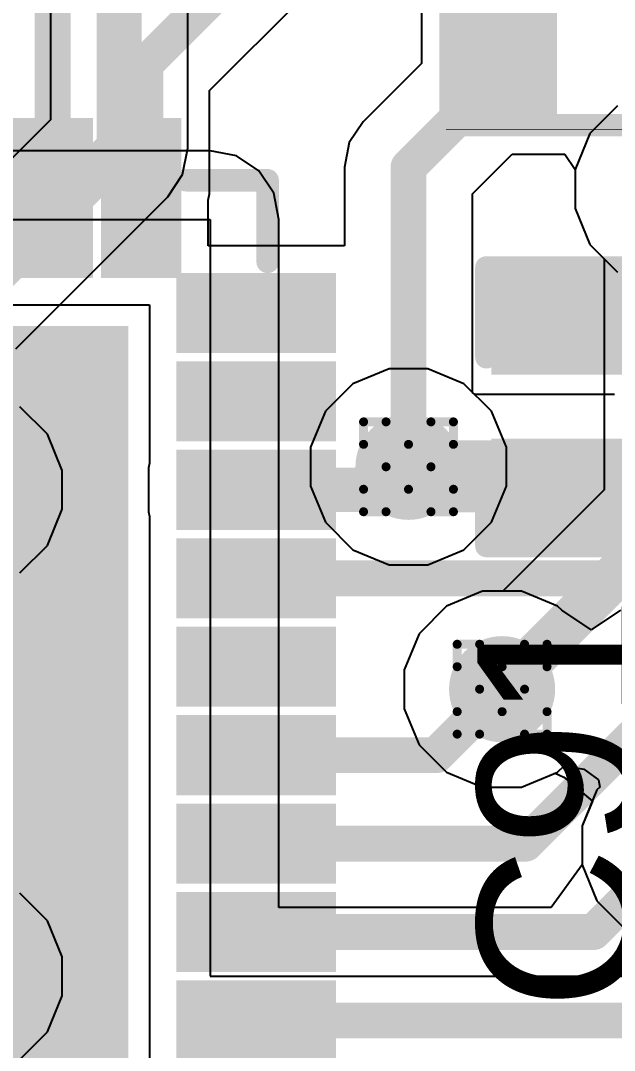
# Model space of a CAD drawing. Header units: inches. Extents: x -11 to 5379, y 0 to 5429.
# Drawn here: x 205.27 to 208.63, y 40.44 to 46.26 of the extents above; entities that cross this region are included whole.
import ezdxf

# ---------------------------------------------------------------- set-up
doc = ezdxf.new("R2010")
doc.units = ezdxf.units.IN
for name, color, linetype in [('Bottom Layer', 5, 'Continuous'), ('Drill Drawing', 1, 'Continuous'), ('GND', 16, 'Continuous'), ('PWR', 76, 'Continuous'), ('Top Layer', 1, 'Continuous'), ('Top Overlay', 2, 'Continuous'), ('Top Paste', 8, 'Continuous'), ('Top Solder', 216, 'Continuous'), ('Via Holes', 16, 'Continuous')]:
    doc.layers.add(name, color=color, linetype=linetype)
doc.styles.add('Arial', font='', dxfattribs={"height": 0.2})
doc.styles.get('Arial').set_extended_font_data('Arial')

# ---------------------------------------------------------------- blocks, each defined once
blk = doc.blocks.new('QFN_64_EP_9_9__155')
at = {"layer": 'Top Layer'}
for points in [[(3.575, -3.575), (-3.575, -3.575), (-3.575, 3.575), (3.575, 3.575)], [(-4.75, 0.375), (-4.05, 0.375), (-4.05, 0.125), (-4.75, 0.125)], [(-4.75, -0.125), (-4.05, -0.125), (-4.05, -0.375), (-4.75, -0.375)], [(-4.75, -0.625), (-4.05, -0.625), (-4.05, -0.875), (-4.75, -0.875)], [(-4.75, -1.125), (-4.05, -1.125), (-4.05, -1.375), (-4.75, -1.375)], [(-4.75, -1.625), (-4.05, -1.625), (-4.05, -1.875), (-4.75, -1.875)], [(-4.75, -2.125), (-4.05, -2.125), (-4.05, -2.375), (-4.75, -2.375)], [(-4.75, -2.625), (-4.05, -2.625), (-4.05, -2.875), (-4.75, -2.875)], [(-4.75, -3.125), (-4.05, -3.125), (-4.05, -3.375), (-4.75, -3.375)], [(-4.75, -3.625), (-4.05, -3.625), (-4.05, -3.875), (-4.75, -3.875)], [(-3.625, -4.05), (-3.625, -4.75), (-3.875, -4.75), (-3.875, -4.05)], [(-3.125, -4.05), (-3.125, -4.75), (-3.375, -4.75), (-3.375, -4.05)]]:
    blk.add_hatch(color=1, dxfattribs=at).paths.add_polyline_path(points)
at = {"layer": 'Top Paste'}
for points in [[(3.575, -3.575), (-3.575, -3.575), (-3.575, 3.575), (3.575, 3.575)], [(-4.75, 0.375), (-4.05, 0.375), (-4.05, 0.125), (-4.75, 0.125)], [(-4.75, -0.125), (-4.05, -0.125), (-4.05, -0.375), (-4.75, -0.375)], [(-4.75, -0.625), (-4.05, -0.625), (-4.05, -0.875), (-4.75, -0.875)], [(-4.75, -1.125), (-4.05, -1.125), (-4.05, -1.375), (-4.75, -1.375)], [(-4.75, -1.625), (-4.05, -1.625), (-4.05, -1.875), (-4.75, -1.875)], [(-4.75, -2.125), (-4.05, -2.125), (-4.05, -2.375), (-4.75, -2.375)], [(-4.75, -2.625), (-4.05, -2.625), (-4.05, -2.875), (-4.75, -2.875)], [(-4.75, -3.125), (-4.05, -3.125), (-4.05, -3.375), (-4.75, -3.375)], [(-4.75, -3.625), (-4.05, -3.625), (-4.05, -3.875), (-4.75, -3.875)], [(-3.625, -4.05), (-3.625, -4.75), (-3.875, -4.75), (-3.875, -4.05)], [(-3.125, -4.05), (-3.125, -4.75), (-3.375, -4.75), (-3.375, -4.05)]]:
    blk.add_hatch(color=8, dxfattribs=at).paths.add_polyline_path(points)
at = {"layer": 'Top Solder'}
for points in [[(3.6766, -3.6766), (-3.6766, -3.6766), (-3.6766, 3.6766), (3.6766, 3.6766)], [(-4.8516, 0.4766), (-3.9484, 0.4766), (-3.9484, 0.0234), (-4.8516, 0.0234)], [(-4.8516, -0.0234), (-3.9484, -0.0234), (-3.9484, -0.4766), (-4.8516, -0.4766)], [(-4.8516, -0.5234), (-3.9484, -0.5234), (-3.9484, -0.9766), (-4.8516, -0.9766)], [(-4.8516, -1.0234), (-3.9484, -1.0234), (-3.9484, -1.4766), (-4.8516, -1.4766)], [(-4.8516, -1.5234), (-3.9484, -1.5234), (-3.9484, -1.9766), (-4.8516, -1.9766)], [(-4.8516, -2.0234), (-3.9484, -2.0234), (-3.9484, -2.4766), (-4.8516, -2.4766)], [(-4.8516, -2.5234), (-3.9484, -2.5234), (-3.9484, -2.9766), (-4.8516, -2.9766)], [(-4.8516, -3.0234), (-3.9484, -3.0234), (-3.9484, -3.4766), (-4.8516, -3.4766)], [(-4.8516, -3.5234), (-3.9484, -3.5234), (-3.9484, -3.9766), (-4.8516, -3.9766)], [(-3.5234, -3.9484), (-3.5234, -4.8516), (-3.9766, -4.8516), (-3.9766, -3.9484)], [(-3.0234, -3.9484), (-3.0234, -4.8516), (-3.4766, -4.8516), (-3.4766, -3.9484)]]:
    blk.add_hatch(color=216, dxfattribs=at).paths.add_polyline_path(points)
at = {"layer": 'Top Overlay'}
for points in [[(-4.465, -4.0386, 0.127, 0.127, 0), (-4.465, -4.5, 0.127, 0.127, 0)], [(-4.0036, -4.5, 0.127, 0.127, 0), (-4.465, -4.5, 0.127, 0.127, 0)]]:
    blk.add_lwpolyline(points, format="xyseb", dxfattribs=at)
for points in [[(-4.4967, -4.0386, 0.0635, 0.0635, 1), (-4.4332, -4.0386, 0.0635, 0.0635, 1)], [(-4.4967, -4.5, 0.0635, 0.0635, 1), (-4.4332, -4.5, 0.0635, 0.0635, 1)], [(-4.4967, -4.5, 0.0635, 0.0635, 1), (-4.4332, -4.5, 0.0635, 0.0635, 1)], [(-4.0353, -4.5, 0.0635, 0.0635, 1), (-3.9718, -4.5, 0.0635, 0.0635, 1)]]:
    blk.add_lwpolyline(points, format="xyseb", close=True, dxfattribs=at)
blk = doc.blocks.new('R___0402_275')
at = {"layer": 'Top Layer'}
for points in [[(-0.6985, -0.3175), (-0.6985, 0.3175), (-0.2413, 0.3175), (-0.2413, -0.3175)], [(0.2413, -0.3175), (0.2413, 0.3175), (0.6985, 0.3175), (0.6985, -0.3175)]]:
    blk.add_hatch(color=1, dxfattribs=at).paths.add_polyline_path(points)
at = {"layer": 'Top Paste'}
for points in [[(-0.6985, -0.3175), (-0.6985, 0.3175), (-0.2413, 0.3175), (-0.2413, -0.3175)], [(0.2413, -0.3175), (0.2413, 0.3175), (0.6985, 0.3175), (0.6985, -0.3175)]]:
    blk.add_hatch(color=8, dxfattribs=at).paths.add_polyline_path(points)
at = {"layer": 'Top Solder'}
for points in [[(-0.7535, -0.3725), (-0.7535, 0.3725), (-0.1863, 0.3725), (-0.1863, -0.3725)], [(0.1863, -0.3725), (0.1863, 0.3725), (0.7535, 0.3725), (0.7535, -0.3725)]]:
    blk.add_hatch(color=216, dxfattribs=at).paths.add_polyline_path(points)
at = {"layer": 'Top Overlay'}
for points in [[(-0.7874, -0.4064, 0.127, 0.127, 0), (-0.7874, 0.4064, 0.127, 0.127, 0)], [(-0.7874, 0.4064, 0.127, 0.127, 0), (0.7874, 0.4064, 0.127, 0.127, 0)], [(0.7874, -0.4064, 0.127, 0.127, 0), (0.7874, 0.4064, 0.127, 0.127, 0)], [(-0.7874, -0.4064, 0.127, 0.127, 0), (0.7874, -0.4064, 0.127, 0.127, 0)], [(-0.8128, -0.4318, 0.00323, 0.00323, 0), (0.8128, -0.4318, 0.00323, 0.00323, 0)]]:
    blk.add_lwpolyline(points, format="xyseb", dxfattribs=at)
for points in [[(-0.8191, 0.4064, 0.0635, 0.0635, 1), (-0.7556, 0.4064, 0.0635, 0.0635, 1)], [(-0.8191, 0.4064, 0.0635, 0.0635, 1), (-0.7556, 0.4064, 0.0635, 0.0635, 1)], [(0.7556, 0.4064, 0.0635, 0.0635, 1), (0.8191, 0.4064, 0.0635, 0.0635, 1)], [(0.7556, 0.4064, 0.0635, 0.0635, 1), (0.8191, 0.4064, 0.0635, 0.0635, 1)], [(-0.8191, -0.4064, 0.0635, 0.0635, 1), (-0.7556, -0.4064, 0.0635, 0.0635, 1)], [(-0.8191, -0.4064, 0.0635, 0.0635, 1), (-0.7556, -0.4064, 0.0635, 0.0635, 1)], [(0.7556, -0.4064, 0.0635, 0.0635, 1), (0.8191, -0.4064, 0.0635, 0.0635, 1)], [(0.7556, -0.4064, 0.0635, 0.0635, 1), (0.8191, -0.4064, 0.0635, 0.0635, 1)], [(-0.8136, -0.4318, 0.00161, 0.00161, 1), (-0.812, -0.4318, 0.00161, 0.00161, 1)], [(0.812, -0.4318, 0.00161, 0.00161, 1), (0.8136, -0.4318, 0.00161, 0.00161, 1)]]:
    blk.add_lwpolyline(points, format="xyseb", close=True, dxfattribs=at)
blk = doc.blocks.new('C___0402_639')
at = {"layer": 'Top Layer'}
for points in [[(-0.6985, -0.3175), (-0.6985, 0.3175), (-0.2413, 0.3175), (-0.2413, -0.3175)], [(0.2413, -0.3175), (0.2413, 0.3175), (0.6985, 0.3175), (0.6985, -0.3175)]]:
    blk.add_hatch(color=1, dxfattribs=at).paths.add_polyline_path(points)
at = {"layer": 'Top Paste'}
for points in [[(-0.6985, -0.3175), (-0.6985, 0.3175), (-0.2413, 0.3175), (-0.2413, -0.3175)], [(0.2413, -0.3175), (0.2413, 0.3175), (0.6985, 0.3175), (0.6985, -0.3175)]]:
    blk.add_hatch(color=8, dxfattribs=at).paths.add_polyline_path(points)
at = {"layer": 'Top Solder'}
for points in [[(-0.7585, -0.3775), (-0.7585, 0.3775), (-0.1813, 0.3775), (-0.1813, -0.3775)], [(0.1813, -0.3775), (0.1813, 0.3775), (0.7585, 0.3775), (0.7585, -0.3775)]]:
    blk.add_hatch(color=216, dxfattribs=at).paths.add_polyline_path(points)
at = {"layer": 'Top Overlay'}
for points in [[(-0.7874, 0.4064, 0.127, 0.127, 0), (-0.7874, -0.4064, 0.127, 0.127, 0)], [(-0.7874, 0.4064, 0.127, 0.127, 0), (-0.2794, 0.4064, 0.127, 0.127, 0)], [(0.2794, 0.4064, 0.127, 0.127, 0), (0.7874, 0.4064, 0.127, 0.127, 0)], [(0.7874, 0.4064, 0.127, 0.127, 0), (0.7874, -0.4064, 0.127, 0.127, 0)], [(-0.7874, -0.4064, 0.127, 0.127, 0), (-0.2794, -0.4064, 0.127, 0.127, 0)], [(0.2794, -0.4064, 0.127, 0.127, 0), (0.7874, -0.4064, 0.127, 0.127, 0)]]:
    blk.add_lwpolyline(points, format="xyseb", dxfattribs=at)
for points in [[(-0.8191, 0.4064, 0.0635, 0.0635, 1), (-0.7556, 0.4064, 0.0635, 0.0635, 1)], [(-0.8191, 0.4064, 0.0635, 0.0635, 1), (-0.7556, 0.4064, 0.0635, 0.0635, 1)], [(-0.3111, 0.4064, 0.0635, 0.0635, 1), (-0.2477, 0.4064, 0.0635, 0.0635, 1)], [(0.2477, 0.4064, 0.0635, 0.0635, 1), (0.3111, 0.4064, 0.0635, 0.0635, 1)], [(0.7556, 0.4064, 0.0635, 0.0635, 1), (0.8191, 0.4064, 0.0635, 0.0635, 1)], [(0.7556, 0.4064, 0.0635, 0.0635, 1), (0.8191, 0.4064, 0.0635, 0.0635, 1)], [(-0.8191, -0.4064, 0.0635, 0.0635, 1), (-0.7556, -0.4064, 0.0635, 0.0635, 1)], [(-0.8191, -0.4064, 0.0635, 0.0635, 1), (-0.7556, -0.4064, 0.0635, 0.0635, 1)], [(-0.3111, -0.4064, 0.0635, 0.0635, 1), (-0.2477, -0.4064, 0.0635, 0.0635, 1)], [(0.2477, -0.4064, 0.0635, 0.0635, 1), (0.3111, -0.4064, 0.0635, 0.0635, 1)], [(0.7556, -0.4064, 0.0635, 0.0635, 1), (0.8191, -0.4064, 0.0635, 0.0635, 1)], [(0.7556, -0.4064, 0.0635, 0.0635, 1), (0.8191, -0.4064, 0.0635, 0.0635, 1)]]:
    blk.add_lwpolyline(points, format="xyseb", close=True, dxfattribs=at)

msp = doc.modelspace()

# ---------------------------------------------------------------- hatches: boundary and pattern name
at = {"layer": 'Bottom Layer'}
h = msp.add_hatch(color=5, dxfattribs=at)
edge = h.paths.add_edge_path()
edge.add_arc((207.468, 43.7372), 0.3, 0, 360)
h = msp.add_hatch(color=5, dxfattribs=at)
edge = h.paths.add_edge_path()
edge.add_arc((207.9972, 42.48), 0.3, 0, 360)
at = {"layer": 'GND'}
h = msp.add_hatch(color=16, dxfattribs=at)
edge = h.paths.add_edge_path()
edge.add_arc((207.468, 43.7372), 0.3, 0, 360)
h = msp.add_hatch(color=16, dxfattribs=at)
edge = h.paths.add_edge_path()
edge.add_arc((207.9972, 42.48), 0.3, 0, 360)
at = {"layer": 'PWR'}
h = msp.add_hatch(color=76, dxfattribs=at)
edge = h.paths.add_edge_path()
edge.add_arc((207.468, 43.7372), 0.3, 0, 360)
h = msp.add_hatch(color=76, dxfattribs=at)
edge = h.paths.add_edge_path()
edge.add_arc((207.9972, 42.48), 0.3, 0, 360)
at = {"layer": 'Top Layer'}
h = msp.add_hatch(color=1, dxfattribs=at)
edge = h.paths.add_edge_path()
edge.add_arc((207.468, 43.7372), 0.3, 0, 360)
for points in [[(207.2267, 43.4801), (208.6322, 43.4801), (208.6322, 43.8864), (207.2267, 43.8864)], [(207.2322, 43.4821), (208.4935, 43.4821), (208.4935, 43.8864), (207.2322, 43.8864)], [(206.2567, 43.482), (208.3147, 43.482), (208.3147, 43.732), (206.2567, 43.732)]]:
    msp.add_hatch(color=1, dxfattribs=at).paths.add_polyline_path(points)
h = msp.add_hatch(color=1, dxfattribs=at)
edge = h.paths.add_edge_path()
edge.add_arc((207.9972, 42.48), 0.3, 0, 360)
at = {"layer": 'Via Holes'}
h = msp.add_hatch(color=7, dxfattribs=at)
edge = h.paths.add_edge_path()
edge.add_arc((207.468, 43.7372), 0.15, 0, 360)
h = msp.add_hatch(color=7, dxfattribs=at)
edge = h.paths.add_edge_path()
edge.add_arc((207.9972, 42.48), 0.15, 0, 360)

# ---------------------------------------------------------------- linework, layer by layer
at = {"layer": 'Bottom Layer'}
for p, q in [((205.4432, 46.476), (205.4432, 45.6986)), ((206.2202, 45.5377), (206.2202, 46.476)), ((208.6496, 45.7774), (208.4937, 45.6216)), ((205.4432, 45.6986), (204.8117, 45.0671)), ((208.4937, 45.6216), (208.4094, 45.418)), ((206.1906, 45.389), (206.2202, 45.5377)), ((208.4094, 45.418), (208.4094, 45.1976)), ((206.1064, 45.263), (206.1906, 45.389)), ((205.2473, 44.4039), (206.1064, 45.263)), ((208.4094, 45.1976), (208.4937, 44.994)), ((208.4937, 44.994), (208.5749, 44.9128)), ((208.5749, 44.9128), (208.5749, 43.6071)), ((207.3578, 44.2912), (207.1541, 44.2068)), ((207.5782, 44.2912), (207.3578, 44.2912)), ((207.7818, 44.2068), (207.5782, 44.2912)), ((207.1541, 44.2068), (206.9983, 44.051)), ((207.9376, 44.051), (207.7818, 44.2068)), ((206.9983, 44.051), (206.914, 43.8474)), ((208.022, 43.8474), (207.9376, 44.051)), ((206.914, 43.8474), (206.914, 43.627)), ((208.022, 43.627), (208.022, 43.8474)), ((206.914, 43.627), (206.9983, 43.4234)), ((207.9376, 43.4234), (208.022, 43.627)), ((208.5749, 43.6071), (208.0018, 43.034)), ((206.9983, 43.4234), (207.1541, 43.2675)), ((207.7818, 43.2675), (207.9376, 43.4234)), ((207.1541, 43.2675), (207.3578, 43.1832)), ((207.5782, 43.1832), (207.7818, 43.2675)), ((207.3578, 43.1832), (207.5782, 43.1832)), ((207.887, 43.034), (207.6834, 42.9496)), ((208.0018, 43.034), (207.887, 43.034)), ((207.6834, 42.9496), (207.5276, 42.7938)), ((207.5276, 42.7938), (207.4432, 42.5902)), ((207.4432, 42.5902), (207.4432, 42.3698)), ((207.4432, 42.3698), (207.5276, 42.1662)), ((207.5276, 42.1662), (207.6834, 42.0103)), ((208.311, 42.0103), (208.348, 42.0473)), ((208.348, 42.0473), (208.4591, 42.0282)), ((207.6834, 42.0103), (207.887, 41.926)), ((208.1074, 41.926), (208.311, 42.0103)), ((208.4591, 42.0282), (208.5418, 41.9675)), ((207.887, 41.926), (208.1074, 41.926)), ((208.5489, 41.9257), (208.5336, 41.9104)), ((208.5418, 41.9675), (208.5489, 41.9257)), ((208.5336, 41.9104), (208.4492, 41.7068)), ((208.4492, 41.7068), (208.4492, 41.4864)), ((208.4492, 41.4864), (208.5336, 41.2828)), ((208.5336, 41.2828), (208.6894, 41.1269))]:
    msp.add_line(p, q, dxfattribs=at)
for points in [[(205.8317, 45.5377, 0.254, 0.254, 0), (205.8317, 46.871, 0.254, 0.254, 0)], [(204.9726, 44.6786, 0.254, 0.254, 0), (205.8317, 45.5377, 0.254, 0.254, 0)], [(207.9972, 42.48, 0.254, 0.254, 0), (208.9634, 43.4462, 0.254, 0.254, 0)]]:
    msp.add_lwpolyline(points, format="xyseb", dxfattribs=at)
for points in [[(205.7682, 45.5377, 0.127, 0.127, 1), (205.8952, 45.5377, 0.127, 0.127, 1)], [(205.7682, 45.5377, 0.127, 0.127, 1), (205.8952, 45.5377, 0.127, 0.127, 1)], [(207.9337, 42.48, 0.127, 0.127, 1), (208.0607, 42.48, 0.127, 0.127, 1)]]:
    msp.add_lwpolyline(points, format="xyseb", close=True, dxfattribs=at)
at = {"layer": 'Drill Drawing'}
for points in [[(207.214, 43.8642, 0.0508, 0.0508, 0), (207.214, 43.9912, 0.0508, 0.0508, 0)], [(207.214, 43.9912, 0.0508, 0.0508, 0), (207.341, 43.9912, 0.0508, 0.0508, 0)], [(207.341, 43.9912, 0.0508, 0.0508, 0), (207.468, 43.8642, 0.0508, 0.0508, 0)], [(207.468, 43.8642, 0.0508, 0.0508, 0), (207.595, 43.9912, 0.0508, 0.0508, 0)], [(207.595, 43.9912, 0.0508, 0.0508, 0), (207.722, 43.9912, 0.0508, 0.0508, 0)], [(207.722, 43.8642, 0.0508, 0.0508, 0), (207.722, 43.9912, 0.0508, 0.0508, 0)], [(207.214, 43.8642, 0.0508, 0.0508, 0), (207.341, 43.7372, 0.0508, 0.0508, 0)], [(207.595, 43.7372, 0.0508, 0.0508, 0), (207.722, 43.8642, 0.0508, 0.0508, 0)], [(207.214, 43.6102, 0.0508, 0.0508, 0), (207.341, 43.7372, 0.0508, 0.0508, 0)], [(207.595, 43.7372, 0.0508, 0.0508, 0), (207.722, 43.6102, 0.0508, 0.0508, 0)], [(207.214, 43.4832, 0.0508, 0.0508, 0), (207.214, 43.6102, 0.0508, 0.0508, 0)], [(207.341, 43.4832, 0.0508, 0.0508, 0), (207.468, 43.6102, 0.0508, 0.0508, 0)], [(207.468, 43.6102, 0.0508, 0.0508, 0), (207.595, 43.4832, 0.0508, 0.0508, 0)], [(207.722, 43.4832, 0.0508, 0.0508, 0), (207.722, 43.6102, 0.0508, 0.0508, 0)], [(207.214, 43.4832, 0.0508, 0.0508, 0), (207.341, 43.4832, 0.0508, 0.0508, 0)], [(207.595, 43.4832, 0.0508, 0.0508, 0), (207.722, 43.4832, 0.0508, 0.0508, 0)], [(207.7432, 42.607, 0.0508, 0.0508, 0), (207.7432, 42.734, 0.0508, 0.0508, 0)], [(207.7432, 42.734, 0.0508, 0.0508, 0), (207.8702, 42.734, 0.0508, 0.0508, 0)], [(207.8702, 42.734, 0.0508, 0.0508, 0), (207.9972, 42.607, 0.0508, 0.0508, 0)], [(207.9972, 42.607, 0.0508, 0.0508, 0), (208.1242, 42.734, 0.0508, 0.0508, 0)], [(208.1242, 42.734, 0.0508, 0.0508, 0), (208.2512, 42.734, 0.0508, 0.0508, 0)], [(208.2512, 42.607, 0.0508, 0.0508, 0), (208.2512, 42.734, 0.0508, 0.0508, 0)], [(207.7432, 42.607, 0.0508, 0.0508, 0), (207.8702, 42.48, 0.0508, 0.0508, 0)], [(208.1242, 42.48, 0.0508, 0.0508, 0), (208.2512, 42.607, 0.0508, 0.0508, 0)], [(207.7432, 42.353, 0.0508, 0.0508, 0), (207.8702, 42.48, 0.0508, 0.0508, 0)], [(208.1242, 42.48, 0.0508, 0.0508, 0), (208.2512, 42.353, 0.0508, 0.0508, 0)], [(207.7432, 42.226, 0.0508, 0.0508, 0), (207.7432, 42.353, 0.0508, 0.0508, 0)], [(207.8702, 42.226, 0.0508, 0.0508, 0), (207.9972, 42.353, 0.0508, 0.0508, 0)], [(207.9972, 42.353, 0.0508, 0.0508, 0), (208.1242, 42.226, 0.0508, 0.0508, 0)], [(208.2512, 42.226, 0.0508, 0.0508, 0), (208.2512, 42.353, 0.0508, 0.0508, 0)], [(207.7432, 42.226, 0.0508, 0.0508, 0), (207.8702, 42.226, 0.0508, 0.0508, 0)], [(208.1242, 42.226, 0.0508, 0.0508, 0), (208.2512, 42.226, 0.0508, 0.0508, 0)]]:
    msp.add_lwpolyline(points, format="xyseb", dxfattribs=at)
for points in [[(207.2013, 43.9912, 0.0254, 0.0254, 1), (207.2267, 43.9912, 0.0254, 0.0254, 1)], [(207.2013, 43.9912, 0.0254, 0.0254, 1), (207.2267, 43.9912, 0.0254, 0.0254, 1)], [(207.3283, 43.9912, 0.0254, 0.0254, 1), (207.3537, 43.9912, 0.0254, 0.0254, 1)], [(207.3283, 43.9912, 0.0254, 0.0254, 1), (207.3537, 43.9912, 0.0254, 0.0254, 1)], [(207.5823, 43.9912, 0.0254, 0.0254, 1), (207.6077, 43.9912, 0.0254, 0.0254, 1)], [(207.5823, 43.9912, 0.0254, 0.0254, 1), (207.6077, 43.9912, 0.0254, 0.0254, 1)], [(207.7093, 43.9912, 0.0254, 0.0254, 1), (207.7347, 43.9912, 0.0254, 0.0254, 1)], [(207.7093, 43.9912, 0.0254, 0.0254, 1), (207.7347, 43.9912, 0.0254, 0.0254, 1)], [(207.2013, 43.8642, 0.0254, 0.0254, 1), (207.2267, 43.8642, 0.0254, 0.0254, 1)], [(207.2013, 43.8642, 0.0254, 0.0254, 1), (207.2267, 43.8642, 0.0254, 0.0254, 1)], [(207.4553, 43.8642, 0.0254, 0.0254, 1), (207.4807, 43.8642, 0.0254, 0.0254, 1)], [(207.4553, 43.8642, 0.0254, 0.0254, 1), (207.4807, 43.8642, 0.0254, 0.0254, 1)], [(207.7093, 43.8642, 0.0254, 0.0254, 1), (207.7347, 43.8642, 0.0254, 0.0254, 1)], [(207.7093, 43.8642, 0.0254, 0.0254, 1), (207.7347, 43.8642, 0.0254, 0.0254, 1)], [(207.3283, 43.7372, 0.0254, 0.0254, 1), (207.3537, 43.7372, 0.0254, 0.0254, 1)], [(207.3283, 43.7372, 0.0254, 0.0254, 1), (207.3537, 43.7372, 0.0254, 0.0254, 1)], [(207.5823, 43.7372, 0.0254, 0.0254, 1), (207.6077, 43.7372, 0.0254, 0.0254, 1)], [(207.5823, 43.7372, 0.0254, 0.0254, 1), (207.6077, 43.7372, 0.0254, 0.0254, 1)], [(207.2013, 43.6102, 0.0254, 0.0254, 1), (207.2267, 43.6102, 0.0254, 0.0254, 1)], [(207.2013, 43.6102, 0.0254, 0.0254, 1), (207.2267, 43.6102, 0.0254, 0.0254, 1)], [(207.4553, 43.6102, 0.0254, 0.0254, 1), (207.4807, 43.6102, 0.0254, 0.0254, 1)], [(207.4553, 43.6102, 0.0254, 0.0254, 1), (207.4807, 43.6102, 0.0254, 0.0254, 1)], [(207.7093, 43.6102, 0.0254, 0.0254, 1), (207.7347, 43.6102, 0.0254, 0.0254, 1)], [(207.7093, 43.6102, 0.0254, 0.0254, 1), (207.7347, 43.6102, 0.0254, 0.0254, 1)], [(207.2013, 43.4832, 0.0254, 0.0254, 1), (207.2267, 43.4832, 0.0254, 0.0254, 1)], [(207.2013, 43.4832, 0.0254, 0.0254, 1), (207.2267, 43.4832, 0.0254, 0.0254, 1)], [(207.3283, 43.4832, 0.0254, 0.0254, 1), (207.3537, 43.4832, 0.0254, 0.0254, 1)], [(207.3283, 43.4832, 0.0254, 0.0254, 1), (207.3537, 43.4832, 0.0254, 0.0254, 1)], [(207.5823, 43.4832, 0.0254, 0.0254, 1), (207.6077, 43.4832, 0.0254, 0.0254, 1)], [(207.5823, 43.4832, 0.0254, 0.0254, 1), (207.6077, 43.4832, 0.0254, 0.0254, 1)], [(207.7093, 43.4832, 0.0254, 0.0254, 1), (207.7347, 43.4832, 0.0254, 0.0254, 1)], [(207.7093, 43.4832, 0.0254, 0.0254, 1), (207.7347, 43.4832, 0.0254, 0.0254, 1)], [(207.7305, 42.734, 0.0254, 0.0254, 1), (207.7559, 42.734, 0.0254, 0.0254, 1)], [(207.7305, 42.734, 0.0254, 0.0254, 1), (207.7559, 42.734, 0.0254, 0.0254, 1)], [(207.8575, 42.734, 0.0254, 0.0254, 1), (207.8829, 42.734, 0.0254, 0.0254, 1)], [(207.8575, 42.734, 0.0254, 0.0254, 1), (207.8829, 42.734, 0.0254, 0.0254, 1)], [(208.1115, 42.734, 0.0254, 0.0254, 1), (208.1369, 42.734, 0.0254, 0.0254, 1)], [(208.1115, 42.734, 0.0254, 0.0254, 1), (208.1369, 42.734, 0.0254, 0.0254, 1)], [(208.2385, 42.734, 0.0254, 0.0254, 1), (208.2639, 42.734, 0.0254, 0.0254, 1)], [(208.2385, 42.734, 0.0254, 0.0254, 1), (208.2639, 42.734, 0.0254, 0.0254, 1)], [(207.7305, 42.607, 0.0254, 0.0254, 1), (207.7559, 42.607, 0.0254, 0.0254, 1)], [(207.7305, 42.607, 0.0254, 0.0254, 1), (207.7559, 42.607, 0.0254, 0.0254, 1)], [(207.9845, 42.607, 0.0254, 0.0254, 1), (208.0099, 42.607, 0.0254, 0.0254, 1)], [(207.9845, 42.607, 0.0254, 0.0254, 1), (208.0099, 42.607, 0.0254, 0.0254, 1)], [(208.2385, 42.607, 0.0254, 0.0254, 1), (208.2639, 42.607, 0.0254, 0.0254, 1)], [(208.2385, 42.607, 0.0254, 0.0254, 1), (208.2639, 42.607, 0.0254, 0.0254, 1)], [(207.8575, 42.48, 0.0254, 0.0254, 1), (207.8829, 42.48, 0.0254, 0.0254, 1)], [(207.8575, 42.48, 0.0254, 0.0254, 1), (207.8829, 42.48, 0.0254, 0.0254, 1)], [(208.1115, 42.48, 0.0254, 0.0254, 1), (208.1369, 42.48, 0.0254, 0.0254, 1)], [(208.1115, 42.48, 0.0254, 0.0254, 1), (208.1369, 42.48, 0.0254, 0.0254, 1)], [(207.7305, 42.353, 0.0254, 0.0254, 1), (207.7559, 42.353, 0.0254, 0.0254, 1)], [(207.7305, 42.353, 0.0254, 0.0254, 1), (207.7559, 42.353, 0.0254, 0.0254, 1)], [(207.9845, 42.353, 0.0254, 0.0254, 1), (208.0099, 42.353, 0.0254, 0.0254, 1)], [(207.9845, 42.353, 0.0254, 0.0254, 1), (208.0099, 42.353, 0.0254, 0.0254, 1)], [(208.2385, 42.353, 0.0254, 0.0254, 1), (208.2639, 42.353, 0.0254, 0.0254, 1)], [(208.2385, 42.353, 0.0254, 0.0254, 1), (208.2639, 42.353, 0.0254, 0.0254, 1)], [(207.7305, 42.226, 0.0254, 0.0254, 1), (207.7559, 42.226, 0.0254, 0.0254, 1)], [(207.7305, 42.226, 0.0254, 0.0254, 1), (207.7559, 42.226, 0.0254, 0.0254, 1)], [(207.8575, 42.226, 0.0254, 0.0254, 1), (207.8829, 42.226, 0.0254, 0.0254, 1)], [(207.8575, 42.226, 0.0254, 0.0254, 1), (207.8829, 42.226, 0.0254, 0.0254, 1)], [(208.1115, 42.226, 0.0254, 0.0254, 1), (208.1369, 42.226, 0.0254, 0.0254, 1)], [(208.1115, 42.226, 0.0254, 0.0254, 1), (208.1369, 42.226, 0.0254, 0.0254, 1)], [(208.2385, 42.226, 0.0254, 0.0254, 1), (208.2639, 42.226, 0.0254, 0.0254, 1)], [(208.2385, 42.226, 0.0254, 0.0254, 1), (208.2639, 42.226, 0.0254, 0.0254, 1)]]:
    msp.add_lwpolyline(points, format="xyseb", close=True, dxfattribs=at)
at = {"layer": 'GND'}
for p, q in [((208.6496, 45.7774), (208.4937, 45.6216)), ((208.4937, 45.6216), (208.4094, 45.418)), ((208.4094, 45.418), (208.4094, 45.1976)), ((208.4094, 45.1976), (208.4937, 44.994)), ((208.4937, 44.994), (208.6496, 44.8381)), ((207.3578, 44.2912), (207.1541, 44.2068)), ((207.5782, 44.2912), (207.3578, 44.2912)), ((207.7818, 44.2068), (207.5782, 44.2912)), ((207.1541, 44.2068), (206.9983, 44.051)), ((207.9376, 44.051), (207.7818, 44.2068)), ((206.9983, 44.051), (206.914, 43.8474)), ((208.022, 43.8474), (207.9376, 44.051)), ((206.914, 43.8474), (206.914, 43.627)), ((208.022, 43.627), (208.022, 43.8474)), ((206.914, 43.627), (206.9983, 43.4234)), ((207.9376, 43.4234), (208.022, 43.627)), ((206.9983, 43.4234), (207.1541, 43.2675)), ((207.7818, 43.2675), (207.9376, 43.4234)), ((207.1541, 43.2675), (207.3578, 43.1832)), ((207.5782, 43.1832), (207.7818, 43.2675)), ((207.3578, 43.1832), (207.5782, 43.1832)), ((207.887, 43.034), (207.6834, 42.9496)), ((208.1074, 43.034), (207.887, 43.034)), ((208.311, 42.9496), (208.1074, 43.034)), ((207.6834, 42.9496), (207.5276, 42.7938)), ((208.3343, 42.9264), (208.311, 42.9496)), ((208.5002, 42.816), (208.3343, 42.9264)), ((208.6662, 42.9264), (208.5002, 42.816)), ((207.5276, 42.7938), (207.4432, 42.5902)), ((207.4432, 42.5902), (207.4432, 42.3698)), ((207.4432, 42.3698), (207.5276, 42.1662)), ((207.5276, 42.1662), (207.6834, 42.0103)), ((207.6834, 42.0103), (207.887, 41.926)), ((208.1074, 41.926), (208.2977, 42.0048)), ((208.2977, 42.0048), (208.3455, 41.9818)), ((208.3455, 41.9818), (208.5076, 41.8477)), ((207.887, 41.926), (208.1074, 41.926)), ((208.5076, 41.8477), (208.4492, 41.7068)), ((208.4492, 41.7068), (208.4492, 41.4864)), ((208.4492, 41.4864), (208.5336, 41.2828)), ((208.5336, 41.2828), (208.6894, 41.1269))]:
    msp.add_line(p, q, dxfattribs=at)
at = {"layer": 'PWR'}
for p, q in [((208.6496, 45.7774), (208.4937, 45.6216)), ((208.4937, 45.6216), (208.4094, 45.418)), ((206.3474, 45.5243), (202.3449, 45.5243)), ((206.496, 45.4947), (206.3474, 45.5243)), ((206.622, 45.4105), (206.496, 45.4947)), ((206.7063, 45.2845), (206.622, 45.4105)), ((208.4094, 45.418), (208.4094, 45.1976)), ((206.7358, 45.1358), (206.7063, 45.2845)), ((208.4094, 45.1976), (208.4937, 44.994)), ((202.184, 45.1358), (206.3474, 45.1358)), ((206.3474, 45.1358), (206.3474, 40.857)), ((206.7358, 41.2454), (206.7358, 45.1358)), ((208.4937, 44.994), (208.6496, 44.8381)), ((205.4264, 43.9208), (205.2705, 44.0766)), ((205.5107, 43.7172), (205.4264, 43.9208)), ((205.5107, 43.4968), (205.5107, 43.7172)), ((205.4264, 43.2932), (205.5107, 43.4968)), ((205.2705, 43.1373), (205.4264, 43.2932)), ((207.887, 43.034), (207.6834, 42.9496)), ((208.1074, 43.034), (207.887, 43.034)), ((208.311, 42.9496), (208.1074, 43.034)), ((207.6834, 42.9496), (207.5276, 42.7938)), ((208.3343, 42.9264), (208.311, 42.9496)), ((208.5002, 42.816), (208.3343, 42.9264)), ((208.6662, 42.9264), (208.5002, 42.816)), ((207.5276, 42.7938), (207.4432, 42.5902)), ((207.4432, 42.5902), (207.4432, 42.3698)), ((207.4432, 42.3698), (207.5276, 42.1662)), ((207.5276, 42.1662), (207.6834, 42.0103)), ((207.6834, 42.0103), (207.887, 41.926)), ((208.1074, 41.926), (208.2977, 42.0048)), ((208.2977, 42.0048), (208.3455, 41.9818)), ((208.3455, 41.9818), (208.5076, 41.8477)), ((207.887, 41.926), (208.1074, 41.926)), ((208.5076, 41.8477), (208.4492, 41.7068)), ((208.4492, 41.7068), (208.4492, 41.4864)), ((208.4492, 41.4864), (208.2741, 41.2454)), ((205.4264, 41.1708), (205.2705, 41.3266)), ((208.2741, 41.2454), (206.7358, 41.2454)), ((205.5107, 40.9672), (205.4264, 41.1708)), ((205.5107, 40.7468), (205.5107, 40.9672)), ((206.3474, 40.857), (211.4042, 40.857)), ((205.4264, 40.5432), (205.5107, 40.7468)), ((205.2705, 40.3873), (205.4264, 40.5432))]:
    msp.add_line(p, q, dxfattribs=at)
at = {"layer": 'Top Layer'}
for p, q in [((207.541, 46.6469), (207.541, 46.0166)), ((206.3427, 45.8645), (206.8631, 46.3849)), ((207.541, 46.0166), (207.2116, 45.6872)), ((206.3427, 45.2804), (206.3427, 45.8645)), ((207.2116, 45.6872), (207.133, 45.5696)), ((207.133, 45.5696), (207.1054, 45.4308)), ((207.8305, 45.2806), (208.0537, 45.5039)), ((208.0537, 45.5039), (208.352, 45.5039)), ((208.352, 45.5039), (208.4094, 45.418)), ((207.1054, 45.4308), (207.1054, 45.4308)), ((207.1054, 45.4308), (207.1054, 44.986)), ((208.4094, 45.418), (208.4094, 45.1976)), ((206.3357, 45.2453), (206.3427, 45.2804)), ((206.3357, 44.986), (206.3357, 45.2453)), ((206.3427, 45.2804), (206.3427, 45.2804)), ((207.8305, 44.1581), (207.8305, 45.2806)), ((208.4094, 45.1976), (208.4937, 44.994)), ((207.1054, 44.986), (206.3357, 44.986)), ((208.4937, 44.994), (208.6496, 44.8381)), ((204.6067, 44.653), (206.0027, 44.653)), ((206.0027, 44.653), (206.0027, 43.757)), ((207.8433, 44.1453), (207.8305, 44.1581)), ((208.4935, 44.1453), (207.8433, 44.1453)), ((208.6322, 44.1453), (208.4935, 44.1453)), ((208.4935, 44.1453), (208.4935, 44.1453)), ((206.0027, 43.757), (205.9977, 43.732)), ((205.9977, 43.732), (205.9977, 43.482)), ((205.9977, 43.482), (206.0027, 43.4569)), ((206.0027, 43.4569), (206.0027, 42.228)), ((206.0027, 42.228), (206.0027, 41.228)), ((206.0027, 41.228), (206.0027, 40.228))]:
    msp.add_line(p, q, dxfattribs=at)
for points in [[(205.9801, 46.0147, 0.2032, 0.2032, 0), (206.6067, 46.6413, 0.2032, 0.2032, 0)], [(205.4567, 45.257, 0.2032, 0.2032, 0), (205.4567, 46.496, 0.2032, 0.2032, 0)], [(208.0236, 45.9865, 0.2032, 0.2032, 0), (208.0236, 46.0754, 0.2032, 0.2032, 0)], [(205.9801, 45.2804, 0.2032, 0.2032, 0), (205.9801, 46.0147, 0.2032, 0.2032, 0)], [(207.468, 45.4308, 0.2032, 0.2032, 0), (208.0236, 45.9865, 0.2032, 0.2032, 0)], [(207.468, 43.7372, 0.2032, 0.2032, 0), (207.468, 45.4308, 0.2032, 0.2032, 0)], [(205.9567, 45.257, 0.2032, 0.2032, 0), (205.9801, 45.2804, 0.2032, 0.2032, 0)], [(207.2304, 43.607, 0.2032, 0.2032, 0), (207.3606, 43.7372, 0.2032, 0.2032, 0)], [(207.3606, 43.7372, 0.2032, 0.2032, 0), (207.468, 43.7372, 0.2032, 0.2032, 0)], [(207.468, 43.7372, 0.2032, 0.2032, 0), (207.6448, 43.7372, 0.2032, 0.2032, 0)], [(207.6924, 43.6975, 0.2032, 0.2032, 0), (208.275, 43.6975, 0.2032, 0.2032, 0)], [(208.275, 43.6975, 0.2032, 0.2032, 0), (208.3147, 43.6578, 0.2032, 0.2032, 0)], [(206.6067, 43.607, 0.2032, 0.2032, 0), (207.2304, 43.607, 0.2032, 0.2032, 0)], [(206.6067, 43.107, 0.2032, 0.2032, 0), (209.8387, 43.107, 0.2032, 0.2032, 0)], [(207.6242, 42.107, 0.2032, 0.2032, 0), (207.9972, 42.48, 0.2032, 0.2032, 0)], [(208.1302, 41.607, 0.2032, 0.2032, 0), (209.0032, 42.48, 0.2032, 0.2032, 0)], [(206.6067, 42.107, 0.2032, 0.2032, 0), (207.6242, 42.107, 0.2032, 0.2032, 0)], [(206.6067, 41.607, 0.2032, 0.2032, 0), (208.1302, 41.607, 0.2032, 0.2032, 0)], [(208.5136, 41.107, 0.2032, 0.2032, 0), (209.0032, 41.5966, 0.2032, 0.2032, 0)], [(206.6067, 41.107, 0.2032, 0.2032, 0), (208.5136, 41.107, 0.2032, 0.2032, 0)], [(206.6067, 40.607, 0.2032, 0.2032, 0), (209.4276, 40.607, 0.2032, 0.2032, 0)]]:
    msp.add_lwpolyline(points, format="xyseb", dxfattribs=at)
for points in [[(207.9728, 46.0754, 0.1016, 0.1016, 1), (208.0744, 46.0754, 0.1016, 0.1016, 1)], [(205.9293, 46.0147, 0.1016, 0.1016, 1), (206.0309, 46.0147, 0.1016, 0.1016, 1)], [(205.9293, 46.0147, 0.1016, 0.1016, 1), (206.0309, 46.0147, 0.1016, 0.1016, 1)], [(207.9728, 45.9865, 0.1016, 0.1016, 1), (208.0744, 45.9865, 0.1016, 0.1016, 1)], [(207.9728, 45.9865, 0.1016, 0.1016, 1), (208.0744, 45.9865, 0.1016, 0.1016, 1)], [(207.4172, 45.4308, 0.1016, 0.1016, 1), (207.5188, 45.4308, 0.1016, 0.1016, 1)], [(207.4172, 45.4308, 0.1016, 0.1016, 1), (207.5188, 45.4308, 0.1016, 0.1016, 1)], [(205.4059, 45.257, 0.1016, 0.1016, 1), (205.5075, 45.257, 0.1016, 0.1016, 1)], [(205.9059, 45.257, 0.1016, 0.1016, 1), (206.0075, 45.257, 0.1016, 0.1016, 1)], [(205.9293, 45.2804, 0.1016, 0.1016, 1), (206.0309, 45.2804, 0.1016, 0.1016, 1)], [(205.9293, 45.2804, 0.1016, 0.1016, 1), (206.0309, 45.2804, 0.1016, 0.1016, 1)], [(207.3098, 43.7372, 0.1016, 0.1016, 1), (207.4114, 43.7372, 0.1016, 0.1016, 1)], [(207.3098, 43.7372, 0.1016, 0.1016, 1), (207.4114, 43.7372, 0.1016, 0.1016, 1)], [(207.4172, 43.7372, 0.1016, 0.1016, 1), (207.5188, 43.7372, 0.1016, 0.1016, 1)], [(207.4172, 43.7372, 0.1016, 0.1016, 1), (207.5188, 43.7372, 0.1016, 0.1016, 1)], [(207.4172, 43.7372, 0.1016, 0.1016, 1), (207.5188, 43.7372, 0.1016, 0.1016, 1)], [(207.594, 43.7372, 0.1016, 0.1016, 1), (207.6956, 43.7372, 0.1016, 0.1016, 1)], [(207.6416, 43.6975, 0.1016, 0.1016, 1), (207.7432, 43.6975, 0.1016, 0.1016, 1)], [(208.2242, 43.6975, 0.1016, 0.1016, 1), (208.3258, 43.6975, 0.1016, 0.1016, 1)], [(208.2242, 43.6975, 0.1016, 0.1016, 1), (208.3258, 43.6975, 0.1016, 0.1016, 1)], [(208.2639, 43.6578, 0.1016, 0.1016, 1), (208.3655, 43.6578, 0.1016, 0.1016, 1)], [(206.5559, 43.607, 0.1016, 0.1016, 1), (206.6575, 43.607, 0.1016, 0.1016, 1)], [(207.1796, 43.607, 0.1016, 0.1016, 1), (207.2812, 43.607, 0.1016, 0.1016, 1)], [(207.1796, 43.607, 0.1016, 0.1016, 1), (207.2812, 43.607, 0.1016, 0.1016, 1)], [(206.5559, 43.107, 0.1016, 0.1016, 1), (206.6575, 43.107, 0.1016, 0.1016, 1)], [(207.9464, 42.48, 0.1016, 0.1016, 1), (208.048, 42.48, 0.1016, 0.1016, 1)], [(206.5559, 42.107, 0.1016, 0.1016, 1), (206.6575, 42.107, 0.1016, 0.1016, 1)], [(207.5734, 42.107, 0.1016, 0.1016, 1), (207.675, 42.107, 0.1016, 0.1016, 1)], [(207.5734, 42.107, 0.1016, 0.1016, 1), (207.675, 42.107, 0.1016, 0.1016, 1)], [(206.5559, 41.607, 0.1016, 0.1016, 1), (206.6575, 41.607, 0.1016, 0.1016, 1)], [(208.0794, 41.607, 0.1016, 0.1016, 1), (208.181, 41.607, 0.1016, 0.1016, 1)], [(208.0794, 41.607, 0.1016, 0.1016, 1), (208.181, 41.607, 0.1016, 0.1016, 1)], [(206.5559, 41.107, 0.1016, 0.1016, 1), (206.6575, 41.107, 0.1016, 0.1016, 1)], [(208.4628, 41.107, 0.1016, 0.1016, 1), (208.5644, 41.107, 0.1016, 0.1016, 1)], [(208.4628, 41.107, 0.1016, 0.1016, 1), (208.5644, 41.107, 0.1016, 0.1016, 1)], [(206.5559, 40.607, 0.1016, 0.1016, 1), (206.6575, 40.607, 0.1016, 0.1016, 1)]]:
    msp.add_lwpolyline(points, format="xyseb", close=True, dxfattribs=at)

# ---------------------------------------------------------------- block references
msp.add_blockref('R___0402_275', (208.4935, 46.0754))
for name, p, rotation in [('QFN_64_EP_9_9__155', (202.2067, 40.857), 180), ('C___0402_639', (208.3147, 44.0769), 90)]:
    msp.add_blockref(name, p, dxfattribs=dict(rotation=rotation))

# ---------------------------------------------------------------- texts
at = {"layer": 'Top Overlay', "style": 'Arial'}
msp.add_text('C91', height=0.9144, rotation=90, dxfattribs=at).set_placement((208.7718, 40.6655))

doc.saveas('drawing.dxf')
